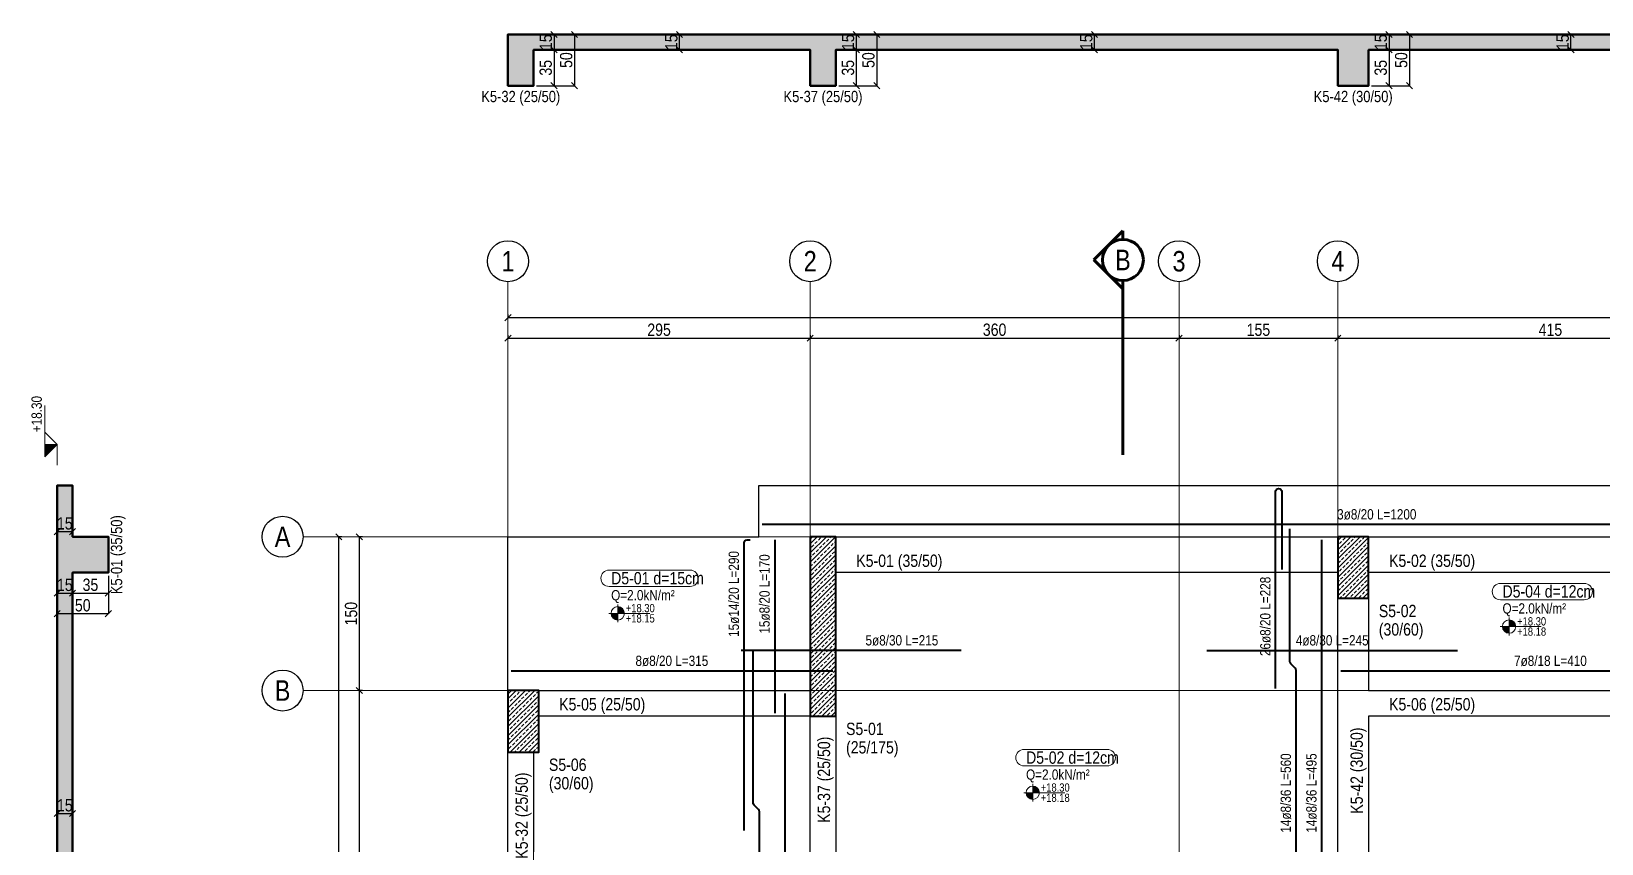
# Model space of a CAD drawing. Header units: millimetres. Extents: x 1294 to 4469, y 421 to 2814.
# Drawn here: x 1294 to 2827, y 2000 to 2792 of the extents above; entities that cross this region are included whole.
import ezdxf
from ezdxf.enums import TextEntityAlignment as Align

# ---------------------------------------------------------------- set-up
doc = ezdxf.new("R2010")
doc.units = ezdxf.units.MM
doc.linetypes.add('DASHED', pattern=[0.75, 0.5, -0.25])
for name, color, linetype, lineweight in [('AKS BALONU (BEYKENT)', 7, 'Continuous', 30), ('AKS CIZGISI (BEYKENT)', 252, 'DASHED', 20), ('AKS OLCU (BEYKENT)', 6, 'Continuous', 18), ('AKS YAZISI (BEYKENT)', 3, 'Continuous', 20), ('DONATI (BEYKENT)', 4, 'Continuous', 40), ('DONATI YAZISI (BEYKENT)', 3, 'Continuous', 20), ('DOSEME ISMI (BEYKENT)', 9, 'Continuous', 20), ('DOSEME PAFTA (BEYKENT)', 3, 'Continuous', 20), ('KAT SINIRI (BEYKENT)', 41, 'Continuous', 25), ('KESIT (BEYKENT)', 151, 'Continuous', 60), ('KESIT CIZGISI (BEYKENT)', 3, 'Continuous', 50), ('KESIT ISMI (BEYKENT)', 6, 'Continuous', 20), ('KIRIS (BEYKENT)', 2, 'Continuous', 30), ('KIRIS ISMI (BEYKENT)', 40, 'Continuous', 20), ('KOLON (BEYKENT)', 3, 'Continuous', 40), ('KOLON ISMI (BEYKENT)', 91, 'Continuous', 20), ('KOT CIZGISI (BEYKENT)', 7, 'Continuous', 20), ('KOT YAZI (BEYKENT)', 7, 'Continuous', 20), ('OLCU (BEYKENT)', 14, 'Continuous', 20), ('TARAMA (BEYKENT)', 8, 'Continuous', 15), ('YUK YAZISI (BEYKENT)', 140, 'Continuous', 20)]:
    doc.layers.add(name, color=color, linetype=linetype, lineweight=lineweight)
doc.styles.add('DONATI YAZISI (BEYKENT)', font='')
doc.styles.add('YAZI (BEYKENT)', font='')
doc.styles.get('DONATI YAZISI (BEYKENT)').set_extended_font_data('Bahnschrift Light Condensed')
doc.styles.get('YAZI (BEYKENT)').set_extended_font_data('Bahnschrift Light Condensed')
doc.dimstyles.new('AKS_OLCU', dxfattribs={"dimtxt": 12, "dimasz": 3, "dimexe": 0.18, "dimexo": 3, "dimgap": 2, "dimtad": 1, "dimdec": 0, "dimrnd": 0.5, "dimzin": 12, "dimdsep": 46, "dimtxsty": 'YAZI (BEYKENT)', "dimtsz": 3, "dimcen": 0.09, "dimclrt": 7, "dimadec": 0, "dimazin": 0, "dimtfac": 1, "dimtdec": 4, "dimtix": 1, "dimtmove": 0, "dimatfit": 3, "dimfxl": 1, "dimtolj": 1, "dimtzin": 0, "dimarcsym": 0})
doc.dimstyles.new('PLAN_OLCU', dxfattribs={"dimtxt": 12, "dimasz": 3, "dimexe": 0.18, "dimexo": 3, "dimgap": 2, "dimtad": 1, "dimdec": 0, "dimrnd": 0.5, "dimzin": 12, "dimdsep": 46, "dimtxsty": 'YAZI (BEYKENT)', "dimtsz": 3, "dimcen": 0.09, "dimclrt": 7, "dimadec": 0, "dimazin": 0, "dimtfac": 1, "dimtdec": 4, "dimtix": 1, "dimtmove": 0, "dimatfit": 3, "dimfxl": 1, "dimtolj": 1, "dimtzin": 0, "dimarcsym": 0})
pattern_1 = [(45, (-86449.589, -21634.381), (-4.49012806, 4.49012806), []), (45, (-86445.099, -21634.381), (-4.49012806, 4.49012806), [3.175, -1.5875])]

# ---------------------------------------------------------------- blocks, each defined once
blk = doc.blocks.new('*D100')
at = {"layer": 'Defpoints', "color": 0, "transparency": 16777216}
for p in [(1784.1, 2789.1), (1784.1, 2774.1), (1804.1, 2774.1)]:
    blk.add_point(p, dxfattribs=at)
at = {"layer": 'OLCU (BEYKENT)', "color": 0, "lineweight": -2, "transparency": 16777216}
for p, q in [((1807.1, 2786.1), (1801.1, 2792.1)), ((1787.1, 2789.1), (1804.3, 2789.1)), ((1787.1, 2774.1), (1804.3, 2774.1)), ((1807.1, 2771.1), (1801.1, 2777.1)), ((1804.1, 2789.1), (1804.1, 2774.1))]:
    blk.add_line(p, q, dxfattribs=at)
at = {"layer": 'OLCU (BEYKENT)', "color": 7, "lineweight": 20, "transparency": 16777216, "insert": (1796.1, 2781.6), "char_height": 12, "attachment_point": 5, "rotation": 90, "style": 'YAZI (BEYKENT)'}
blk.add_mtext('\\A1;15', dxfattribs=at)
blk = doc.blocks.new('*D101')
at = {"layer": 'Defpoints', "color": 0, "transparency": 16777216}
for p in [(1784.1, 2774.1), (1784.1, 2739.1), (1804.1, 2739.1)]:
    blk.add_point(p, dxfattribs=at)
at = {"layer": 'OLCU (BEYKENT)', "color": 0, "lineweight": -2, "transparency": 16777216}
for p, q in [((1787.1, 2774.1), (1804.3, 2774.1)), ((1807.1, 2771.1), (1801.1, 2777.1)), ((1804.1, 2774.1), (1804.1, 2739.1)), ((1787.1, 2739.1), (1804.3, 2739.1)), ((1807.1, 2736.1), (1801.1, 2742.1))]:
    blk.add_line(p, q, dxfattribs=at)
at = {"layer": 'OLCU (BEYKENT)', "color": 7, "lineweight": 20, "transparency": 16777216, "insert": (1796, 2756.6), "char_height": 12, "attachment_point": 5, "rotation": 90, "style": 'YAZI (BEYKENT)'}
blk.add_mtext('\\A1;35', dxfattribs=at)
blk = doc.blocks.new('*D102')
at = {"layer": 'Defpoints', "color": 0, "transparency": 16777216}
for p in [(1784.1, 2789.1), (1784.1, 2739.1), (1824.1, 2739.1)]:
    blk.add_point(p, dxfattribs=at)
at = {"layer": 'OLCU (BEYKENT)', "color": 0, "lineweight": -2, "transparency": 16777216}
for p, q in [((1827.1, 2786.1), (1821.1, 2792.1)), ((1787.1, 2789.1), (1824.3, 2789.1)), ((1824.1, 2789.1), (1824.1, 2739.1)), ((1787.1, 2739.1), (1824.3, 2739.1)), ((1827.1, 2736.1), (1821.1, 2742.1))]:
    blk.add_line(p, q, dxfattribs=at)
at = {"layer": 'OLCU (BEYKENT)', "color": 7, "lineweight": 20, "transparency": 16777216, "insert": (1816, 2764.1), "char_height": 12, "attachment_point": 5, "rotation": 90, "style": 'YAZI (BEYKENT)'}
blk.add_mtext('\\A1;50', dxfattribs=at)
blk = doc.blocks.new('*D103')
at = {"layer": 'Defpoints', "color": 0, "transparency": 16777216}
for p in [(2079.1, 2789.1), (2079.1, 2774.1), (2099.1, 2774.1)]:
    blk.add_point(p, dxfattribs=at)
at = {"layer": 'OLCU (BEYKENT)', "color": 0, "lineweight": -2, "transparency": 16777216}
for p, q in [((2102.1, 2786.1), (2096.1, 2792.1)), ((2082.1, 2789.1), (2099.3, 2789.1)), ((2082.1, 2774.1), (2099.3, 2774.1)), ((2102.1, 2771.1), (2096.1, 2777.1)), ((2099.1, 2789.1), (2099.1, 2774.1))]:
    blk.add_line(p, q, dxfattribs=at)
at = {"layer": 'OLCU (BEYKENT)', "color": 7, "lineweight": 20, "transparency": 16777216, "insert": (2091.1, 2781.6), "char_height": 12, "attachment_point": 5, "rotation": 90, "style": 'YAZI (BEYKENT)'}
blk.add_mtext('\\A1;15', dxfattribs=at)
blk = doc.blocks.new('*D104')
at = {"layer": 'Defpoints', "color": 0, "transparency": 16777216}
for p in [(2079.1, 2774.1), (2079.1, 2739.1), (2099.1, 2739.1)]:
    blk.add_point(p, dxfattribs=at)
at = {"layer": 'OLCU (BEYKENT)', "color": 0, "lineweight": -2, "transparency": 16777216}
for p, q in [((2082.1, 2774.1), (2099.3, 2774.1)), ((2102.1, 2771.1), (2096.1, 2777.1)), ((2099.1, 2774.1), (2099.1, 2739.1)), ((2082.1, 2739.1), (2099.3, 2739.1)), ((2102.1, 2736.1), (2096.1, 2742.1))]:
    blk.add_line(p, q, dxfattribs=at)
at = {"layer": 'OLCU (BEYKENT)', "color": 7, "lineweight": 20, "transparency": 16777216, "insert": (2091, 2756.6), "char_height": 12, "attachment_point": 5, "rotation": 90, "style": 'YAZI (BEYKENT)'}
blk.add_mtext('\\A1;35', dxfattribs=at)
blk = doc.blocks.new('*D105')
at = {"layer": 'Defpoints', "color": 0, "transparency": 16777216}
for p in [(2079.1, 2789.1), (2079.1, 2739.1), (2119.1, 2739.1)]:
    blk.add_point(p, dxfattribs=at)
at = {"layer": 'OLCU (BEYKENT)', "color": 0, "lineweight": -2, "transparency": 16777216}
for p, q in [((2122.1, 2786.1), (2116.1, 2792.1)), ((2082.1, 2789.1), (2119.3, 2789.1)), ((2119.1, 2789.1), (2119.1, 2739.1)), ((2082.1, 2739.1), (2119.3, 2739.1)), ((2122.1, 2736.1), (2116.1, 2742.1))]:
    blk.add_line(p, q, dxfattribs=at)
at = {"layer": 'OLCU (BEYKENT)', "color": 7, "lineweight": 20, "transparency": 16777216, "insert": (2111, 2764.1), "char_height": 12, "attachment_point": 5, "rotation": 90, "style": 'YAZI (BEYKENT)'}
blk.add_mtext('\\A1;50', dxfattribs=at)
blk = doc.blocks.new('*D106')
at = {"layer": 'Defpoints', "color": 0, "transparency": 16777216}
for p in [(2599.1, 2789.1), (2599.1, 2774.1), (2619.1, 2774.1)]:
    blk.add_point(p, dxfattribs=at)
at = {"layer": 'OLCU (BEYKENT)', "color": 0, "lineweight": -2, "transparency": 16777216}
for p, q in [((2622.1, 2786.1), (2616.1, 2792.1)), ((2602.1, 2789.1), (2619.3, 2789.1)), ((2602.1, 2774.1), (2619.3, 2774.1)), ((2622.1, 2771.1), (2616.1, 2777.1)), ((2619.1, 2789.1), (2619.1, 2774.1))]:
    blk.add_line(p, q, dxfattribs=at)
at = {"layer": 'OLCU (BEYKENT)', "color": 7, "lineweight": 20, "transparency": 16777216, "insert": (2611.1, 2781.6), "char_height": 12, "attachment_point": 5, "rotation": 90, "style": 'YAZI (BEYKENT)'}
blk.add_mtext('\\A1;15', dxfattribs=at)
blk = doc.blocks.new('*D107')
at = {"layer": 'Defpoints', "color": 0, "transparency": 16777216}
for p in [(2599.1, 2774.1), (2599.1, 2739.1), (2619.1, 2739.1)]:
    blk.add_point(p, dxfattribs=at)
at = {"layer": 'OLCU (BEYKENT)', "color": 0, "lineweight": -2, "transparency": 16777216}
for p, q in [((2602.1, 2774.1), (2619.3, 2774.1)), ((2622.1, 2771.1), (2616.1, 2777.1)), ((2619.1, 2774.1), (2619.1, 2739.1)), ((2602.1, 2739.1), (2619.3, 2739.1)), ((2622.1, 2736.1), (2616.1, 2742.1))]:
    blk.add_line(p, q, dxfattribs=at)
at = {"layer": 'OLCU (BEYKENT)', "color": 7, "lineweight": 20, "transparency": 16777216, "insert": (2611, 2756.6), "char_height": 12, "attachment_point": 5, "rotation": 90, "style": 'YAZI (BEYKENT)'}
blk.add_mtext('\\A1;35', dxfattribs=at)
blk = doc.blocks.new('*D108')
at = {"layer": 'Defpoints', "color": 0, "transparency": 16777216}
for p in [(2599.1, 2789.1), (2599.1, 2739.1), (2639.1, 2739.1)]:
    blk.add_point(p, dxfattribs=at)
at = {"layer": 'OLCU (BEYKENT)', "color": 0, "lineweight": -2, "transparency": 16777216}
for p, q in [((2642.1, 2786.1), (2636.1, 2792.1)), ((2602.1, 2789.1), (2639.3, 2789.1)), ((2639.1, 2789.1), (2639.1, 2739.1)), ((2602.1, 2739.1), (2639.3, 2739.1)), ((2642.1, 2736.1), (2636.1, 2742.1))]:
    blk.add_line(p, q, dxfattribs=at)
at = {"layer": 'OLCU (BEYKENT)', "color": 7, "lineweight": 20, "transparency": 16777216, "insert": (2631, 2764.1), "char_height": 12, "attachment_point": 5, "rotation": 90, "style": 'YAZI (BEYKENT)'}
blk.add_mtext('\\A1;50', dxfattribs=at)
blk = doc.blocks.new('*D121')
at = {"layer": 'Defpoints', "color": 0, "transparency": 16777216}
for p in [(2311.6, 2789.1), (2311.6, 2774.1), (2331.6, 2789.1)]:
    blk.add_point(p, dxfattribs=at)
at = {"layer": 'OLCU (BEYKENT)', "color": 0, "lineweight": -2, "transparency": 16777216}
for p, q in [((2334.6, 2786.1), (2328.6, 2792.1)), ((2314.6, 2789.1), (2331.8, 2789.1)), ((2314.6, 2774.1), (2331.8, 2774.1)), ((2334.6, 2771.1), (2328.6, 2777.1)), ((2331.6, 2774.1), (2331.6, 2789.1))]:
    blk.add_line(p, q, dxfattribs=at)
at = {"layer": 'OLCU (BEYKENT)', "color": 7, "lineweight": 20, "transparency": 16777216, "insert": (2323.6, 2781.6), "char_height": 12, "attachment_point": 5, "rotation": 90, "style": 'YAZI (BEYKENT)'}
blk.add_mtext('\\A1;15', dxfattribs=at)
blk = doc.blocks.new('*D123')
at = {"layer": 'Defpoints', "color": 0, "transparency": 16777216}
for p in [(1906.6, 2789.1), (1906.6, 2774.1), (1926.6, 2789.1)]:
    blk.add_point(p, dxfattribs=at)
at = {"layer": 'OLCU (BEYKENT)', "color": 0, "lineweight": -2, "transparency": 16777216}
for p, q in [((1929.6, 2786.1), (1923.6, 2792.1)), ((1909.6, 2789.1), (1926.8, 2789.1)), ((1909.6, 2774.1), (1926.8, 2774.1)), ((1929.6, 2771.1), (1923.6, 2777.1)), ((1926.6, 2774.1), (1926.6, 2789.1))]:
    blk.add_line(p, q, dxfattribs=at)
at = {"layer": 'OLCU (BEYKENT)', "color": 7, "lineweight": 20, "transparency": 16777216, "insert": (1918.6, 2781.6), "char_height": 12, "attachment_point": 5, "rotation": 90, "style": 'YAZI (BEYKENT)'}
blk.add_mtext('\\A1;15', dxfattribs=at)
blk = doc.blocks.new('*D124')
at = {"layer": 'Defpoints', "color": 0, "transparency": 16777216}
for p in [(2776.6, 2789.1), (2776.6, 2774.1), (2796.6, 2789.1)]:
    blk.add_point(p, dxfattribs=at)
at = {"layer": 'OLCU (BEYKENT)', "color": 0, "lineweight": -2, "transparency": 16777216}
for p, q in [((2799.6, 2786.1), (2793.6, 2792.1)), ((2779.6, 2789.1), (2796.8, 2789.1)), ((2779.6, 2774.1), (2796.8, 2774.1)), ((2799.6, 2771.1), (2793.6, 2777.1)), ((2796.6, 2774.1), (2796.6, 2789.1))]:
    blk.add_line(p, q, dxfattribs=at)
at = {"layer": 'OLCU (BEYKENT)', "color": 7, "lineweight": 20, "transparency": 16777216, "insert": (2788.6, 2781.6), "char_height": 12, "attachment_point": 5, "rotation": 90, "style": 'YAZI (BEYKENT)'}
blk.add_mtext('\\A1;15', dxfattribs=at)
blk = doc.blocks.new('*D127')
at = {"layer": 'Defpoints', "color": 0, "transparency": 16777216}
for p in [(1319.1, 2264.1), (1334.1, 2264.1), (1334.1, 2244.1)]:
    blk.add_point(p, dxfattribs=at)
at = {"layer": 'OLCU (BEYKENT)', "color": 0, "lineweight": -2, "transparency": 16777216}
for p, q in [((1319.1, 2261.1), (1319.1, 2243.9)), ((1334.1, 2261.1), (1334.1, 2243.9)), ((1316.1, 2241.1), (1322.1, 2247.1)), ((1319.1, 2244.1), (1334.1, 2244.1)), ((1331.1, 2241.1), (1337.1, 2247.1))]:
    blk.add_line(p, q, dxfattribs=at)
at = {"layer": 'OLCU (BEYKENT)', "color": 7, "lineweight": 20, "transparency": 16777216, "insert": (1326.6, 2252.1), "char_height": 12, "attachment_point": 5, "style": 'YAZI (BEYKENT)'}
blk.add_mtext('\\A1;15', dxfattribs=at)
blk = doc.blocks.new('*D128')
at = {"layer": 'Defpoints', "color": 0, "transparency": 16777216}
for p in [(1334.1, 2264.1), (1369.1, 2264.1), (1369.1, 2244.1)]:
    blk.add_point(p, dxfattribs=at)
at = {"layer": 'OLCU (BEYKENT)', "color": 0, "lineweight": -2, "transparency": 16777216}
for p, q in [((1334.1, 2261.1), (1334.1, 2243.9)), ((1369.1, 2261.1), (1369.1, 2243.9)), ((1331.1, 2241.1), (1337.1, 2247.1)), ((1334.1, 2244.1), (1369.1, 2244.1)), ((1366.1, 2241.1), (1372.1, 2247.1))]:
    blk.add_line(p, q, dxfattribs=at)
at = {"layer": 'OLCU (BEYKENT)', "color": 7, "lineweight": 20, "transparency": 16777216, "insert": (1351.6, 2252.2), "char_height": 12, "attachment_point": 5, "style": 'YAZI (BEYKENT)'}
blk.add_mtext('\\A1;35', dxfattribs=at)
blk = doc.blocks.new('*D129')
at = {"layer": 'Defpoints', "color": 0, "transparency": 16777216}
for p in [(1319.1, 2264.1), (1369.1, 2264.1), (1369.1, 2224.1)]:
    blk.add_point(p, dxfattribs=at)
at = {"layer": 'OLCU (BEYKENT)', "color": 0, "lineweight": -2, "transparency": 16777216}
for p, q in [((1319.1, 2261.1), (1319.1, 2223.9)), ((1369.1, 2261.1), (1369.1, 2223.9)), ((1316.1, 2221.1), (1322.1, 2227.1)), ((1319.1, 2224.1), (1369.1, 2224.1)), ((1366.1, 2221.1), (1372.1, 2227.1))]:
    blk.add_line(p, q, dxfattribs=at)
at = {"layer": 'OLCU (BEYKENT)', "color": 7, "lineweight": 20, "transparency": 16777216, "insert": (1344.1, 2232.2), "char_height": 12, "attachment_point": 5, "style": 'YAZI (BEYKENT)'}
blk.add_mtext('\\A1;50', dxfattribs=at)
blk = doc.blocks.new('*D142')
at = {"layer": 'Defpoints', "color": 0, "transparency": 16777216}
for p in [(1319.1, 2049.1), (1334.1, 2049.1), (1334.1, 2029.1)]:
    blk.add_point(p, dxfattribs=at)
at = {"layer": 'OLCU (BEYKENT)', "color": 0, "lineweight": -2, "transparency": 16777216}
for p, q in [((1319.1, 2046.1), (1319.1, 2028.9)), ((1334.1, 2046.1), (1334.1, 2028.9)), ((1316.1, 2026.1), (1322.1, 2032.1)), ((1319.1, 2029.1), (1334.1, 2029.1)), ((1331.1, 2026.1), (1337.1, 2032.1))]:
    blk.add_line(p, q, dxfattribs=at)
at = {"layer": 'OLCU (BEYKENT)', "color": 7, "lineweight": 20, "transparency": 16777216, "insert": (1326.6, 2037.1), "char_height": 12, "attachment_point": 5, "style": 'YAZI (BEYKENT)'}
blk.add_mtext('\\A1;15', dxfattribs=at)
blk = doc.blocks.new('*D143')
at = {"layer": 'Defpoints', "color": 0, "transparency": 16777216}
for p in [(1319.1, 2324.1), (1334.1, 2324.1), (1334.1, 2304.1)]:
    blk.add_point(p, dxfattribs=at)
at = {"layer": 'OLCU (BEYKENT)', "color": 0, "lineweight": -2, "transparency": 16777216}
for p, q in [((1319.1, 2321.1), (1319.1, 2303.9)), ((1334.1, 2321.1), (1334.1, 2303.9)), ((1316.1, 2301.1), (1322.1, 2307.1)), ((1319.1, 2304.1), (1334.1, 2304.1)), ((1331.1, 2301.1), (1337.1, 2307.1))]:
    blk.add_line(p, q, dxfattribs=at)
at = {"layer": 'OLCU (BEYKENT)', "color": 7, "lineweight": 20, "transparency": 16777216, "insert": (1326.6, 2312.1), "char_height": 12, "attachment_point": 5, "style": 'YAZI (BEYKENT)'}
blk.add_mtext('\\A1;15', dxfattribs=at)
blk = doc.blocks.new('*D148')
at = {"layer": 'AKS OLCU (BEYKENT)', "color": 0, "lineweight": -2, "transparency": 16777216}
for p, q in [((1756.1, 2509.9), (1762.1, 2515.9)), ((1759.1, 2515.9), (1759.1, 2513.1)), ((4186.1, 2509.9), (4192.1, 2515.9)), ((4189.1, 2515.9), (4189.1, 2513.1)), ((1759.1, 2512.9), (4189.1, 2512.9))]:
    blk.add_line(p, q, dxfattribs=at)
at = {"layer": 'Defpoints', "color": 0, "transparency": 16777216}
for p in [(1759.1, 2512.9), (4189.1, 2512.9), (4189.1, 2512.9)]:
    blk.add_point(p, dxfattribs=at)
at = {"layer": 'AKS OLCU (BEYKENT)', "color": 7, "transparency": 16777216, "insert": (2974.1, 2521), "char_height": 12, "attachment_point": 5, "style": 'YAZI (BEYKENT)'}
blk.add_mtext('\\A1;2430', dxfattribs=at)
blk = doc.blocks.new('*D149')
at = {"layer": 'AKS OLCU (BEYKENT)', "color": 0, "lineweight": -2, "transparency": 16777216}
for p, q in [((1756.1, 2489.9), (1762.1, 2495.9)), ((1759.1, 2495.9), (1759.1, 2493.1)), ((1759.1, 2492.9), (2054.1, 2492.9)), ((2051.1, 2489.9), (2057.1, 2495.9)), ((2054.1, 2495.9), (2054.1, 2493.1))]:
    blk.add_line(p, q, dxfattribs=at)
at = {"layer": 'Defpoints', "color": 0, "transparency": 16777216}
for p in [(1759.1, 2492.9), (2054.1, 2492.9), (2054.1, 2492.9)]:
    blk.add_point(p, dxfattribs=at)
at = {"layer": 'AKS OLCU (BEYKENT)', "color": 7, "transparency": 16777216, "insert": (1906.6, 2501), "char_height": 12, "attachment_point": 5, "style": 'YAZI (BEYKENT)'}
blk.add_mtext('\\A1;295', dxfattribs=at)
blk = doc.blocks.new('*D150')
at = {"layer": 'AKS OLCU (BEYKENT)', "color": 0, "lineweight": -2, "transparency": 16777216}
for p, q in [((2051.1, 2489.9), (2057.1, 2495.9)), ((2054.1, 2495.9), (2054.1, 2493.1)), ((2054.1, 2492.9), (2414.1, 2492.9)), ((2411.1, 2489.9), (2417.1, 2495.9)), ((2414.1, 2495.9), (2414.1, 2493.1))]:
    blk.add_line(p, q, dxfattribs=at)
at = {"layer": 'Defpoints', "color": 0, "transparency": 16777216}
for p in [(2054.1, 2492.9), (2414.1, 2492.9), (2414.1, 2492.9)]:
    blk.add_point(p, dxfattribs=at)
at = {"layer": 'AKS OLCU (BEYKENT)', "color": 7, "transparency": 16777216, "insert": (2234.1, 2501), "char_height": 12, "attachment_point": 5, "style": 'YAZI (BEYKENT)'}
blk.add_mtext('\\A1;360', dxfattribs=at)
blk = doc.blocks.new('*D151')
at = {"layer": 'AKS OLCU (BEYKENT)', "color": 0, "lineweight": -2, "transparency": 16777216}
for p, q in [((2411.1, 2489.9), (2417.1, 2495.9)), ((2414.1, 2495.9), (2414.1, 2493.1)), ((2414.1, 2492.9), (2569.1, 2492.9)), ((2566.1, 2489.9), (2572.1, 2495.9)), ((2569.1, 2495.9), (2569.1, 2493.1))]:
    blk.add_line(p, q, dxfattribs=at)
at = {"layer": 'Defpoints', "color": 0, "transparency": 16777216}
for p in [(2414.1, 2492.9), (2569.1, 2492.9), (2569.1, 2492.9)]:
    blk.add_point(p, dxfattribs=at)
at = {"layer": 'AKS OLCU (BEYKENT)', "color": 7, "transparency": 16777216, "insert": (2491.6, 2501), "char_height": 12, "attachment_point": 5, "style": 'YAZI (BEYKENT)'}
blk.add_mtext('\\A1;155', dxfattribs=at)
blk = doc.blocks.new('*D152')
at = {"layer": 'AKS OLCU (BEYKENT)', "color": 0, "lineweight": -2, "transparency": 16777216}
for p, q in [((2566.1, 2489.9), (2572.1, 2495.9)), ((2569.1, 2495.9), (2569.1, 2493.1)), ((2569.1, 2492.9), (2984.1, 2492.9)), ((2981.1, 2489.9), (2987.1, 2495.9)), ((2984.1, 2495.9), (2984.1, 2493.1))]:
    blk.add_line(p, q, dxfattribs=at)
at = {"layer": 'Defpoints', "color": 0, "transparency": 16777216}
for p in [(2569.1, 2492.9), (2984.1, 2492.9), (2984.1, 2492.9)]:
    blk.add_point(p, dxfattribs=at)
at = {"layer": 'AKS OLCU (BEYKENT)', "color": 7, "transparency": 16777216, "insert": (2776.6, 2501), "char_height": 12, "attachment_point": 5, "style": 'YAZI (BEYKENT)'}
blk.add_mtext('\\A1;415', dxfattribs=at)
blk = doc.blocks.new('*D170')
at = {"layer": 'AKS OLCU (BEYKENT)', "color": 0, "lineweight": -2, "transparency": 16777216}
for p, q in [((1597.1, 2296.1), (1591.1, 2302.1)), ((1594.1, 719.1), (1594.1, 2299.1)), ((1597.1, 2299.1), (1594.3, 2299.1)), ((1597.1, 716.1), (1591.1, 722.1)), ((1597.1, 719.1), (1594.3, 719.1))]:
    blk.add_line(p, q, dxfattribs=at)
at = {"layer": 'Defpoints', "color": 0, "transparency": 16777216}
for p in [(1594.1, 2299.1), (1594.1, 2299.1), (1594.1, 719.1)]:
    blk.add_point(p, dxfattribs=at)
at = {"layer": 'AKS OLCU (BEYKENT)', "color": 7, "transparency": 16777216, "insert": (1586, 1509.1), "char_height": 12, "attachment_point": 5, "rotation": 90, "style": 'YAZI (BEYKENT)'}
blk.add_mtext('\\A1;1580', dxfattribs=at)
blk = doc.blocks.new('*D181')
at = {"layer": 'AKS OLCU (BEYKENT)', "color": 0, "lineweight": -2, "transparency": 16777216}
for p, q in [((1617.1, 2146.1), (1611.1, 2152.1)), ((1614.1, 1799.1), (1614.1, 2149.1)), ((1617.1, 2149.1), (1614.3, 2149.1)), ((1617.1, 1796.1), (1611.1, 1802.1)), ((1617.1, 1799.1), (1614.3, 1799.1))]:
    blk.add_line(p, q, dxfattribs=at)
at = {"layer": 'Defpoints', "color": 0, "transparency": 16777216}
for p in [(1614.1, 2149.1), (1614.1, 2149.1), (1614.1, 1799.1)]:
    blk.add_point(p, dxfattribs=at)
at = {"layer": 'AKS OLCU (BEYKENT)', "color": 7, "transparency": 16777216, "insert": (1606, 1974.1), "char_height": 12, "attachment_point": 5, "rotation": 90, "style": 'YAZI (BEYKENT)'}
blk.add_mtext('\\A1;350', dxfattribs=at)
blk = doc.blocks.new('*D182')
at = {"layer": 'AKS OLCU (BEYKENT)', "color": 0, "lineweight": -2, "transparency": 16777216}
for p, q in [((1617.1, 2296.1), (1611.1, 2302.1)), ((1614.1, 2149.1), (1614.1, 2299.1)), ((1617.1, 2299.1), (1614.3, 2299.1)), ((1617.1, 2146.1), (1611.1, 2152.1)), ((1617.1, 2149.1), (1614.3, 2149.1))]:
    blk.add_line(p, q, dxfattribs=at)
at = {"layer": 'Defpoints', "color": 0, "transparency": 16777216}
for p in [(1614.1, 2299.1), (1614.1, 2299.1), (1614.1, 2149.1)]:
    blk.add_point(p, dxfattribs=at)
at = {"layer": 'AKS OLCU (BEYKENT)', "color": 7, "transparency": 16777216, "insert": (1606, 2224.1), "char_height": 12, "attachment_point": 5, "rotation": 90, "style": 'YAZI (BEYKENT)'}
blk.add_mtext('\\A1;150', dxfattribs=at)

msp = doc.modelspace()

# ---------------------------------------------------------------- hatches: boundary and pattern name
at = {"layer": 'KOT CIZGISI (BEYKENT)'}
msp.add_hatch(color=250, dxfattribs=at).paths.add_polyline_path([(1319.1, 2389.1), (1307.1, 2377.1), (1307.1, 2389.1)])
at = {"layer": 'KOT CIZGISI (BEYKENT)', "true_color": 0x000000}
h = msp.add_hatch(color=18, dxfattribs=at)
h.dxf.hatch_style = 1
h.paths.add_polyline_path([(1866.3, 2224.4), (1859.8, 2224.4, 0.414214), (1866.3, 2217.9)])
h = msp.add_hatch(color=18, dxfattribs=at)
h.dxf.hatch_style = 1
h.paths.add_polyline_path([(1866.3, 2230.9), (1866.3, 2224.4), (1872.9, 2224.4, 0.414214)])
h = msp.add_hatch(color=18, dxfattribs=at)
h.dxf.hatch_style = 1
h.paths.add_polyline_path([(2736.3, 2211.5), (2729.8, 2211.5, 0.414214), (2736.3, 2205)])
h = msp.add_hatch(color=18, dxfattribs=at)
h.dxf.hatch_style = 1
h.paths.add_polyline_path([(2736.3, 2218), (2736.3, 2211.5), (2742.9, 2211.5, 0.414214)])
h = msp.add_hatch(color=18, dxfattribs=at)
h.dxf.hatch_style = 1
h.paths.add_polyline_path([(2271.3, 2055.9), (2271.3, 2049.4), (2277.9, 2049.4, 0.414214)])
h = msp.add_hatch(color=18, dxfattribs=at)
h.dxf.hatch_style = 1
h.paths.add_polyline_path([(2271.3, 2049.4), (2264.8, 2049.4, 0.414214), (2271.3, 2042.9)])
at = {"layer": 'TARAMA (BEYKENT)'}
h = msp.add_hatch(dxfattribs=at)
h.set_pattern_fill('ANSI33', color=256, style=0)
h.set_pattern_definition(pattern_1)
h.paths.add_polyline_path([(1759.1, 2789.1), (4189.1, 2789.1), (4189.1, 2739.1), (4164.1, 2739.1), (4164.1, 2774.1), (3894.1, 2774.1), (3894.1, 2739.1), (3869.1, 2739.1), (3869.1, 2774.1), (3379.1, 2774.1), (3379.1, 2739.1), (3349.1, 2739.1), (3349.1, 2774.1), (2984.1, 2774.1), (2984.1, 2739.1), (2959.1, 2739.1), (2959.1, 2774.1), (2599.1, 2774.1), (2599.1, 2739.1), (2569.1, 2739.1), (2569.1, 2774.1), (2079.1, 2774.1), (2079.1, 2739.1), (2054.1, 2739.1), (2054.1, 2774.1), (1784.1, 2774.1), (1784.1, 2739.1), (1759.1, 2739.1)])
h = msp.add_hatch(dxfattribs=at)
h.set_pattern_fill('ANSI33', color=256, style=0)
h.set_pattern_definition(pattern_1)
h.paths.add_polyline_path([(1334.1, 669.1), (1319.1, 669.1), (1319.1, 2349.1), (1334.1, 2349.1), (1334.1, 2299.1), (1369.1, 2299.1), (1369.1, 2264.1), (1334.1, 2264.1), (1334.1, 1824.1), (1369.1, 1824.1), (1369.1, 1799.1), (1334.1, 1799.1), (1334.1, 1524.1), (1369.1, 1524.1), (1369.1, 1494.1), (1334.1, 1494.1), (1334.1, 1219.1), (1369.1, 1219.1), (1369.1, 1194.1), (1334.1, 1194.1), (1334.1, 749.1), (1369.1, 749.1), (1369.1, 719.1), (1334.1, 719.1)])
h = msp.add_hatch(dxfattribs=at)
h.set_pattern_fill('ANSI33', color=256, style=0)
h.set_pattern_definition(pattern_1)
h.paths.add_polyline_path([(2054.1, 2124.1), (2079.1, 2124.1), (2079.1, 2299.1), (2054.1, 2299.1)])
h = msp.add_hatch(dxfattribs=at)
h.set_pattern_fill('ANSI33', color=256, style=0)
h.set_pattern_definition(pattern_1)
h.paths.add_polyline_path([(2569.1, 2239.1), (2599.1, 2239.1), (2599.1, 2299.1), (2569.1, 2299.1)])
h = msp.add_hatch(dxfattribs=at)
h.set_pattern_fill('ANSI33', color=256, style=0)
h.set_pattern_definition(pattern_1)
h.paths.add_polyline_path([(1759.1, 2089.1), (1789.1, 2089.1), (1789.1, 2149.1), (1759.1, 2149.1)])

# ---------------------------------------------------------------- linework, layer by layer
at = {"layer": 'AKS BALONU (BEYKENT)'}
for centre in [(1759.1, 2567.9), (2054.1, 2567.9), (2414.1, 2567.9), (2569.1, 2567.9), (1539.1, 2299.1), (1539.1, 2149.1)]:
    msp.add_circle(centre, 20, dxfattribs=at)
at = {"layer": 'AKS CIZGISI (BEYKENT)'}
for p, q in [((1759.1, 469.1), (1759.1, 2547.9)), ((2054.1, 469.1), (2054.1, 2547.9)), ((2414.1, 469.1), (2414.1, 2547.9)), ((2569.1, 469.1), (2569.1, 2547.9)), ((1559.1, 2299.1), (4389.1, 2299.1)), ((1559.1, 2149.1), (4389.1, 2149.1))]:
    msp.add_line(p, q, dxfattribs=at)
at = {"layer": 'DONATI (BEYKENT)'}
for points in [[(2508.3, 2151.1), (2508.3, 2343.1, -0.414214), (2511.3, 2346.1), (2511.3, 2346.1, -0.414214), (2514.3, 2343.1), (2514.3, 2267.1)], [(2522.3, 1751.1), (2522.3, 1910.8, -0.198912), (2523.2, 1913), (2527.4, 1917.2, 0.198912), (2528.3, 1919.3), (2528.3, 2168.8, 0.198912), (2527.4, 2171), (2523.2, 2175.2, -0.198912), (2522.3, 2177.3), (2522.3, 2306.8)], [(1989.5, 2012.6), (1989.5, 2293.1, -0.414214), (1992.5, 2296.1), (1995.5, 2296.1)], [(1998.5, 1631.3), (1998.5, 1778.8, -0.198912), (1999.4, 1781), (2003.6, 1785.2, 0.198912), (2004.5, 1787.3), (2004.5, 2030.8, 0.198912), (2003.6, 2033), (1999.4, 2037.2, -0.198912), (1998.5, 2039.3), (1998.5, 2187.8)]]:
    msp.add_lwpolyline(points, format="xyb", dxfattribs=at)
for points in [[(3207.1, 2311), (2007.1, 2311)], [(2019.5, 2296.1), (2019.5, 2127.1)], [(2553.3, 2296.1), (2553.3, 1802.1)], [(2201.6, 2188.1), (1986.6, 2188.1)], [(2441.1, 2188.1), (2685.9, 2188.1)], [(2076.1, 2168.1), (1762.1, 2168.1)], [(2981.1, 2168.1), (2572.1, 2168.1)], [(2029.5, 2146.1), (2029.5, 1672.1)]]:
    msp.add_lwpolyline(points, dxfattribs=at)
at = {"layer": 'DOSEME PAFTA (BEYKENT)'}
for points in [[(1857.8, 2266.6), (1936.9, 2266.6, -1), (1936.9, 2250.6), (1857.8, 2250.6, -1)], [(2727.8, 2253.6), (2809.6, 2253.6, -1), (2809.6, 2237.6), (2727.8, 2237.6, -1)], [(2262.8, 2091.6), (2344, 2091.6, -1), (2344, 2075.6), (2262.8, 2075.6, -1)]]:
    msp.add_lwpolyline(points, format="xyb", close=True, dxfattribs=at)
at = {"layer": 'KAT SINIRI (BEYKENT)'}
msp.add_lwpolyline([(2004.1, 2349.1), (3944.1, 2349.1), (3944.1, 2299.1), (4189.1, 2299.1), (4189.1, 1654.1), (4064.1, 1654.1), (4064.1, 1504.1), (3559.1, 1504.1), (3559.1, 1324.1), (3484.1, 1324.1), (3484.1, 1083.1), (2984.1, 1083.1), (2984.1, 719.1), (2649.1, 719.1), (2649.1, 669.1), (2004.1, 669.1), (2004.1, 719.1), (1759.1, 719.1), (1759.1, 1349.1), (1884.1, 1349.1), (1884.1, 1669.1), (1759.1, 1669.1), (1759.1, 2299.1), (2004.1, 2299.1)], close=True, dxfattribs=at)
at = {"layer": 'KESIT (BEYKENT)', "lineweight": 60}
for points in [[(2331, 2569.1), (2359.3, 2597.4)], [(2359.3, 2597.4), (2359.3, 2589.1)], [(2359.3, 2540.8), (2331, 2569.1)], [(2359.3, 2549.1), (2359.3, 2540.8)]]:
    msp.add_lwpolyline(points, dxfattribs=at)
at = {"layer": 'KESIT (BEYKENT)', "linetype": 'DASHED'}
msp.add_lwpolyline([(2359.3, 2379.1), (2359.3, 2549.1)], dxfattribs=at)
at = {"layer": 'KESIT (BEYKENT)', "lineweight": 60}
msp.add_circle((2359.3, 2569.1), 20, dxfattribs=at)
at = {"layer": 'KESIT CIZGISI (BEYKENT)'}
for points in [[(1759.1, 2774.1), (1759.1, 2789.1), (4189.1, 2789.1)], [(2959.1, 2774.1), (2599.1, 2774.1), (2599.1, 2739.1), (2569.1, 2739.1), (2569.1, 2774.1), (2079.1, 2774.1), (2079.1, 2739.1), (2054.1, 2739.1), (2054.1, 2774.1), (1784.1, 2774.1), (1784.1, 2739.1), (1759.1, 2739.1), (1759.1, 2774.1)], [(1319.1, 669.1), (1319.1, 2349.1), (1334.1, 2349.1), (1334.1, 2299.1), (1369.1, 2299.1), (1369.1, 2264.1), (1334.1, 2264.1), (1334.1, 1824.1)]]:
    msp.add_lwpolyline(points, dxfattribs=at)
at = {"layer": 'KIRIS (BEYKENT)'}
for p, q in [((2079.1, 2299.1), (2569.1, 2299.1)), ((2599.1, 2299.1), (2959.1, 2299.1)), ((2569.1, 2264.1), (2079.1, 2264.1)), ((2959.1, 2264.1), (2599.1, 2264.1)), ((2569.1, 1859.1), (2569.1, 2239.1)), ((2599.1, 2239.1), (2599.1, 2149.1)), ((1789.1, 2149.1), (2054.1, 2149.1)), ((2599.1, 2149.1), (2959.1, 2149.1)), ((2054.1, 2124.1), (1789.1, 2124.1)), ((2054.1, 1859.1), (2054.1, 2124.1)), ((2079.1, 2124.1), (2079.1, 1859.1)), ((2959.1, 2124.1), (2599.1, 2124.1)), ((2599.1, 2124.1), (2599.1, 1859.1)), ((1759.1, 1694.1), (1759.1, 2089.1)), ((1784.1, 2089.1), (1784.1, 1694.1))]:
    msp.add_line(p, q, dxfattribs=at)
at = {"layer": 'KOLON (BEYKENT)'}
for points in [[(2054.1, 2124.1), (2079.1, 2124.1), (2079.1, 2299.1), (2054.1, 2299.1)], [(2569.1, 2239.1), (2599.1, 2239.1), (2599.1, 2299.1), (2569.1, 2299.1)], [(1759.1, 2089.1), (1789.1, 2089.1), (1789.1, 2149.1), (1759.1, 2149.1)]]:
    msp.add_lwpolyline(points, close=True, dxfattribs=at)
at = {"layer": 'KOT CIZGISI (BEYKENT)'}
for p, q in [((1307.1, 2401.1), (1307.1, 2427.1)), ((1307.1, 2377.1), (1307.1, 2401.1)), ((1319.1, 2389.1), (1307.1, 2401.1)), ((1307.1, 2401.1), (1307.1, 2389.1)), ((1319.1, 2369.1), (1319.1, 2389.1)), ((1857.6, 2224.4), (1897.6, 2224.4)), ((1866.3, 2233.1), (1866.3, 2215.7)), ((2727.6, 2211.5), (2767.6, 2211.5)), ((2736.3, 2220.2), (2736.3, 2202.8)), ((2271.3, 2058.1), (2271.3, 2040.7)), ((2262.6, 2049.4), (2302.6, 2049.4))]:
    msp.add_line(p, q, dxfattribs=at)
msp.add_lwpolyline([(1319.1, 2389.1), (1307.1, 2377.1), (1307.1, 2389.1)], close=True, dxfattribs=at)
for centre in [(1866.3, 2224.4), (2736.3, 2211.5), (2271.3, 2049.4)]:
    msp.add_circle(centre, 6.52, dxfattribs=at)
at = {"layer": 'TARAMA (BEYKENT)'}
msp.add_lwpolyline([(2959.1, 2774.1), (2599.1, 2774.1), (2599.1, 2739.1), (2569.1, 2739.1), (2569.1, 2774.1), (2079.1, 2774.1), (2079.1, 2739.1), (2054.1, 2739.1), (2054.1, 2774.1), (1784.1, 2774.1), (1784.1, 2739.1), (1759.1, 2739.1), (1759.1, 2789.1), (4189.1, 2789.1)], dxfattribs=at)
msp.add_lwpolyline([(1334.1, 669.1), (1319.1, 669.1), (1319.1, 2349.1), (1334.1, 2349.1), (1334.1, 2299.1), (1369.1, 2299.1), (1369.1, 2264.1), (1334.1, 2264.1), (1334.1, 1824.1), (1369.1, 1824.1), (1369.1, 1799.1), (1334.1, 1799.1), (1334.1, 1524.1), (1369.1, 1524.1), (1369.1, 1494.1), (1334.1, 1494.1), (1334.1, 1219.1), (1369.1, 1219.1), (1369.1, 1194.1), (1334.1, 1194.1), (1334.1, 749.1), (1369.1, 749.1), (1369.1, 719.1), (1334.1, 719.1)], close=True, dxfattribs=at)

# ---------------------------------------------------------------- texts
at = {"layer": 'AKS YAZISI (BEYKENT)', "style": 'YAZI (BEYKENT)'}
for s, p in [('1', (1759.1, 2567.9)), ('2', (2054.1, 2567.9)), ('3', (2414.1, 2567.9)), ('4', (2569.1, 2567.9)), ('A', (1539.1, 2299.1)), ('B', (1539.1, 2149.1))]:
    msp.add_text(s, height=20, dxfattribs=at).set_placement(p, align=Align.MIDDLE_CENTER)
at = {"layer": 'DONATI YAZISI (BEYKENT)', "style": 'DONATI YAZISI (BEYKENT)'}
for s, p in [('3ø8/20 L=1200', (2607.1, 2321)), ('5ø8/30 L=215', (2143.6, 2198.1)), ('4ø8/30 L=245', (2563.6, 2198.1)), ('8ø8/20 L=315', (1919.1, 2178.1)), ('7ø8/18 L=410', (2776.6, 2178.1))]:
    msp.add_text(s, height=10, dxfattribs=at).set_placement(p, align=Align.MIDDLE_CENTER)
for s, p in [('15ø14/20 L=290', (1979.5, 2243.3)), ('15ø8/20 L=170', (2009.5, 2243.3)), ('26ø8/20 L=228', (2498.3, 2221.4)), ('14ø8/36 L=560', (2518.3, 2049.1)), ('14ø8/36 L=495', (2543.3, 2049.1))]:
    msp.add_text(s, height=10, rotation=90, dxfattribs=at).set_placement(p, align=Align.MIDDLE_CENTER)
at = {"layer": 'DOSEME ISMI (BEYKENT)', "style": 'YAZI (BEYKENT)'}
for s, p in [('D5-01 d=15cm', (1859.8, 2249.1)), ('D5-04 d=12cm', (2729.8, 2236.2)), ('D5-02 d=12cm', (2264.8, 2074.1))]:
    msp.add_text(s, height=12, dxfattribs=at).set_placement(p, align=Align.BOTTOM_LEFT)
at = {"layer": 'KESIT ISMI (BEYKENT)', "lineweight": 20, "style": 'YAZI (BEYKENT)'}
msp.add_text('B', height=20, dxfattribs=at).set_placement((2359.3, 2569.1), align=Align.MIDDLE_CENTER)
at = {"layer": 'KIRIS ISMI (BEYKENT)', "style": 'YAZI (BEYKENT)'}
for s, p in [('K5-32 (25/50)', (1771.6, 2734.1)), ('K5-37 (25/50)', (2066.6, 2734.1)), ('K5-42 (30/50)', (2584.1, 2734.1))]:
    msp.add_text(s, height=11, dxfattribs=at).set_placement(p, align=Align.TOP_CENTER)
msp.add_text('K5-01 (35/50)', height=11, rotation=90, dxfattribs=at).set_placement((1377.1, 2281.6), align=Align.MIDDLE_CENTER)
for s, p in [('K5-01 (35/50)', (2099.1, 2266.1)), ('K5-02 (35/50)', (2619.1, 2266.1)), ('K5-05 (25/50)', (1809.1, 2126.1)), ('K5-06 (25/50)', (2619.1, 2126.1))]:
    msp.add_text(s, height=12, dxfattribs=at).set_placement(p, align=Align.BOTTOM_LEFT)
for s, p in [('K5-37 (25/50)', (2077.1, 2104.1)), ('K5-42 (30/50)', (2597.1, 2113)), ('K5-32 (25/50)', (1782.1, 2069.1))]:
    msp.add_text(s, height=12, rotation=90, dxfattribs=at).set_placement(p, align=Align.BOTTOM_RIGHT)
at = {"layer": 'KOLON ISMI (BEYKENT)', "style": 'YAZI (BEYKENT)'}
for s, p in [('S5-02', (2609.1, 2217.1)), ('(30/60)', (2609.1, 2199.1)), ('S5-01', (2089.1, 2102.1)), ('(25/175)', (2089.1, 2084.1)), ('S5-06', (1799.1, 2067.1)), ('(30/60)', (1799.1, 2049.1))]:
    msp.add_text(s, height=12, dxfattribs=at).set_placement(p, align=Align.BOTTOM_LEFT)
at = {"layer": 'KOT YAZI (BEYKENT)', "style": 'YAZI (BEYKENT)'}
msp.add_text('+18.30', height=10, rotation=90, dxfattribs=at).set_placement((1307.1, 2401.1), align=Align.BOTTOM_LEFT)
for s, p in [('+18.30', (1874.1, 2223.1)), ('+18.15', (1874.1, 2213.1)), ('+18.30', (2744.1, 2210.2)), ('+18.18', (2744.1, 2200.2)), ('+18.30', (2279.1, 2048.1)), ('+18.18', (2279.1, 2038.1))]:
    msp.add_text(s, height=8, dxfattribs=at).set_placement(p, align=Align.BOTTOM_LEFT)
at = {"layer": 'YUK YAZISI (BEYKENT)', "style": 'YAZI (BEYKENT)'}
for p in [(1859.8, 2234.1), (2729.8, 2221.2), (2264.8, 2059.1)]:
    msp.add_text('Q=2.0kN/m²', height=10, dxfattribs=at).set_placement(p, align=Align.BOTTOM_LEFT)

# ---------------------------------------------------------------- dimensions: what is measured, and where the dimension line sits
at = {"layer": 'AKS OLCU (BEYKENT)'}
for p1, p2, picture, middle in [((1759.1, 2512.9), (4189.1, 2512.9), '*D148', (2974.1, 2521)), ((1759.1, 2492.9), (2054.1, 2492.9), '*D149', (1906.6, 2501)), ((2054.1, 2492.9), (2414.1, 2492.9), '*D150', (2234.1, 2501)), ((2414.1, 2492.9), (2569.1, 2492.9), '*D151', (2491.6, 2501)), ((2569.1, 2492.9), (2984.1, 2492.9), '*D152', (2776.6, 2501)), ((1594.1, 719.1), (1594.1, 2299.1), '*D170', (1586, 1509.1)), ((1614.1, 2149.1), (1614.1, 2299.1), '*D182', (1606, 2224.1)), ((1614.1, 1799.1), (1614.1, 2149.1), '*D181', (1606, 1974.1))]:
    dim = msp.add_aligned_dim(p1=p1, p2=p2, distance=0, dimstyle='AKS_OLCU', dxfattribs=at)
    dim.commit()
    dim.dimension.update_dxf_attribs({"geometry": picture, "text_midpoint": middle})
at = {"layer": 'OLCU (BEYKENT)', "lineweight": 20}
for p1, p2, distance, picture, middle in [((1784.1, 2789.1), (1784.1, 2774.1), 20, '*D100', (1796.1, 2781.6)), ((1784.1, 2789.1), (1784.1, 2739.1), 40, '*D102', (1816, 2764.1)), ((1906.6, 2774.1), (1906.6, 2789.1), -20, '*D123', (1918.6, 2781.6)), ((2079.1, 2789.1), (2079.1, 2774.1), 20, '*D103', (2091.1, 2781.6)), ((2079.1, 2789.1), (2079.1, 2739.1), 40, '*D105', (2111, 2764.1)), ((2311.6, 2774.1), (2311.6, 2789.1), -20, '*D121', (2323.6, 2781.6)), ((2599.1, 2789.1), (2599.1, 2774.1), 20, '*D106', (2611.1, 2781.6)), ((2599.1, 2789.1), (2599.1, 2739.1), 40, '*D108', (2631, 2764.1)), ((2776.6, 2774.1), (2776.6, 2789.1), -20, '*D124', (2788.6, 2781.6)), ((1784.1, 2774.1), (1784.1, 2739.1), 20, '*D101', (1796, 2756.6)), ((2079.1, 2774.1), (2079.1, 2739.1), 20, '*D104', (2091, 2756.6)), ((2599.1, 2774.1), (2599.1, 2739.1), 20, '*D107', (2611, 2756.6)), ((1319.1, 2324.1), (1334.1, 2324.1), -20, '*D143', (1326.6, 2312.1)), ((1319.1, 2264.1), (1334.1, 2264.1), -20, '*D127', (1326.6, 2252.1)), ((1319.1, 2264.1), (1369.1, 2264.1), -40, '*D129', (1344.1, 2232.2)), ((1334.1, 2264.1), (1369.1, 2264.1), -20, '*D128', (1351.6, 2252.2)), ((1319.1, 2049.1), (1334.1, 2049.1), -20, '*D142', (1326.6, 2037.1))]:
    dim = msp.add_aligned_dim(p1=p1, p2=p2, distance=distance, dimstyle='PLAN_OLCU', dxfattribs=at)
    dim.commit()
    dim.dimension.update_dxf_attribs({"geometry": picture, "text_midpoint": middle})

doc.saveas('drawing.dxf')
